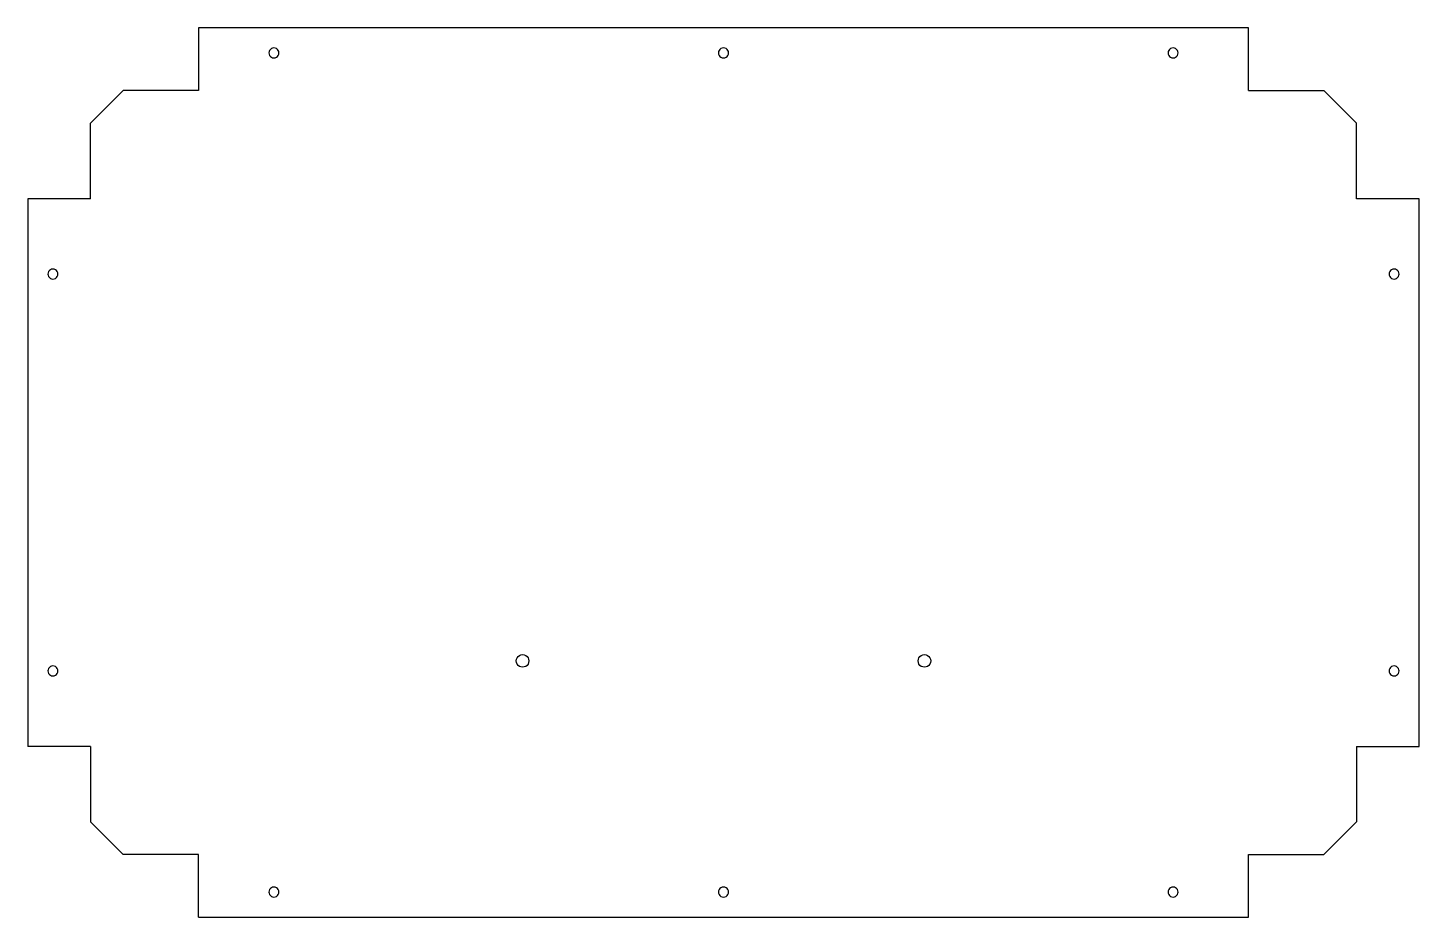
# Model space of a CAD drawing. Header units: metres. Extents: x -4571 to -4017, y 2983 to 3337.
import ezdxf

# ---------------------------------------------------------------- set-up
doc = ezdxf.new("R2010")
doc.units = ezdxf.units.M

msp = doc.modelspace()

# ---------------------------------------------------------------- linework, layer by layer
at = {"layer": 'GROUP0'}
for p, q in [((-4085.19, 3336.6, 0), (-4503.19, 3336.6, 0)), ((-4503.19, 3336.6, 0), (-4503.19, 3311.6, 0)), ((-4085.19, 3311.6, 0), (-4085.19, 3336.6, 0)), ((-4475.12, 3327.12, 0), (-4475.19, 3326.6, 0)), ((-4475.19, 3326.6, 0), (-4475.12, 3326.09, 0)), ((-4474.92, 3327.6, 0), (-4475.12, 3327.12, 0)), ((-4475.12, 3326.09, 0), (-4474.92, 3325.6, 0)), ((-4474.6, 3328.02, 0), (-4474.92, 3327.6, 0)), ((-4474.92, 3325.6, 0), (-4474.6, 3325.19, 0)), ((-4474.19, 3328.34, 0), (-4474.6, 3328.02, 0)), ((-4474.6, 3325.19, 0), (-4474.19, 3324.87, 0)), ((-4473.71, 3328.54, 0), (-4474.19, 3328.34, 0)), ((-4474.19, 3324.87, 0), (-4473.71, 3324.67, 0)), ((-4473.19, 3328.6, 0), (-4473.71, 3328.54, 0)), ((-4473.71, 3324.67, 0), (-4473.19, 3324.6, 0)), ((-4472.67, 3328.54, 0), (-4473.19, 3328.6, 0)), ((-4473.19, 3324.6, 0), (-4472.67, 3324.67, 0)), ((-4472.19, 3328.34, 0), (-4472.67, 3328.54, 0)), ((-4472.67, 3324.67, 0), (-4472.19, 3324.87, 0)), ((-4471.78, 3328.02, 0), (-4472.19, 3328.34, 0)), ((-4472.19, 3324.87, 0), (-4471.78, 3325.19, 0)), ((-4471.46, 3327.6, 0), (-4471.78, 3328.02, 0)), ((-4471.78, 3325.19, 0), (-4471.46, 3325.6, 0)), ((-4471.26, 3327.12, 0), (-4471.46, 3327.6, 0)), ((-4471.46, 3325.6, 0), (-4471.26, 3326.09, 0)), ((-4471.19, 3326.6, 0), (-4471.26, 3327.12, 0)), ((-4471.26, 3326.09, 0), (-4471.19, 3326.6, 0)), ((-4296.12, 3327.12, 0), (-4296.19, 3326.6, 0)), ((-4296.19, 3326.6, 0), (-4296.12, 3326.09, 0)), ((-4295.92, 3327.6, 0), (-4296.12, 3327.12, 0)), ((-4296.12, 3326.09, 0), (-4295.92, 3325.6, 0)), ((-4295.6, 3328.02, 0), (-4295.92, 3327.6, 0)), ((-4295.92, 3325.6, 0), (-4295.6, 3325.19, 0)), ((-4295.19, 3328.34, 0), (-4295.6, 3328.02, 0)), ((-4295.6, 3325.19, 0), (-4295.19, 3324.87, 0)), ((-4294.71, 3328.54, 0), (-4295.19, 3328.34, 0)), ((-4295.19, 3324.87, 0), (-4294.71, 3324.67, 0)), ((-4294.19, 3328.6, 0), (-4294.71, 3328.54, 0)), ((-4294.71, 3324.67, 0), (-4294.19, 3324.6, 0)), ((-4293.67, 3328.54, 0), (-4294.19, 3328.6, 0)), ((-4294.19, 3324.6, 0), (-4293.67, 3324.67, 0)), ((-4293.19, 3328.34, 0), (-4293.67, 3328.54, 0)), ((-4293.67, 3324.67, 0), (-4293.19, 3324.87, 0)), ((-4292.78, 3328.02, 0), (-4293.19, 3328.34, 0)), ((-4293.19, 3324.87, 0), (-4292.78, 3325.19, 0)), ((-4292.46, 3327.6, 0), (-4292.78, 3328.02, 0)), ((-4292.78, 3325.19, 0), (-4292.46, 3325.6, 0)), ((-4292.26, 3327.12, 0), (-4292.46, 3327.6, 0)), ((-4292.46, 3325.6, 0), (-4292.26, 3326.09, 0)), ((-4292.19, 3326.6, 0), (-4292.26, 3327.12, 0)), ((-4292.26, 3326.09, 0), (-4292.19, 3326.6, 0)), ((-4117.12, 3327.12, 0), (-4117.19, 3326.6, 0)), ((-4117.19, 3326.6, 0), (-4117.12, 3326.09, 0)), ((-4116.92, 3327.6, 0), (-4117.12, 3327.12, 0)), ((-4117.12, 3326.09, 0), (-4116.92, 3325.6, 0)), ((-4116.6, 3328.02, 0), (-4116.92, 3327.6, 0)), ((-4116.92, 3325.6, 0), (-4116.6, 3325.19, 0)), ((-4116.19, 3328.34, 0), (-4116.6, 3328.02, 0)), ((-4116.6, 3325.19, 0), (-4116.19, 3324.87, 0)), ((-4115.71, 3328.54, 0), (-4116.19, 3328.34, 0)), ((-4116.19, 3324.87, 0), (-4115.71, 3324.67, 0)), ((-4115.19, 3328.6, 0), (-4115.71, 3328.54, 0)), ((-4115.71, 3324.67, 0), (-4115.19, 3324.6, 0)), ((-4114.67, 3328.54, 0), (-4115.19, 3328.6, 0)), ((-4115.19, 3324.6, 0), (-4114.67, 3324.67, 0)), ((-4114.19, 3328.34, 0), (-4114.67, 3328.54, 0)), ((-4114.67, 3324.67, 0), (-4114.19, 3324.87, 0)), ((-4113.77, 3328.02, 0), (-4114.19, 3328.34, 0)), ((-4114.19, 3324.87, 0), (-4113.77, 3325.19, 0)), ((-4113.46, 3327.6, 0), (-4113.77, 3328.02, 0)), ((-4113.77, 3325.19, 0), (-4113.46, 3325.6, 0)), ((-4113.26, 3327.12, 0), (-4113.46, 3327.6, 0)), ((-4113.46, 3325.6, 0), (-4113.26, 3326.09, 0)), ((-4113.19, 3326.6, 0), (-4113.26, 3327.12, 0)), ((-4113.26, 3326.09, 0), (-4113.19, 3326.6, 0)), ((-4533.19, 3311.6, 0), (-4546.19, 3298.6, 0)), ((-4503.19, 3311.6, 0), (-4533.19, 3311.6, 0)), ((-4085.19, 3311.6, 0), (-4055.19, 3311.6, 0)), ((-4042.19, 3298.6, 0), (-4055.19, 3311.6, 0)), ((-4546.19, 3268.6, 0), (-4546.19, 3298.6, 0)), ((-4042.19, 3268.6, 0), (-4042.19, 3298.6, 0)), ((-4571.19, 3268.6, 0), (-4571.19, 3050.6)), ((-4546.19, 3268.6, 0), (-4571.19, 3268.6, 0)), ((-4017.19, 3268.6, 0), (-4042.19, 3268.6, 0)), ((-4017.19, 3050.6, 0), (-4017.19, 3268.6, 0)), ((-4563.12, 3239.12, 0), (-4563.19, 3238.6, 0)), ((-4563.19, 3238.6, 0), (-4563.12, 3238.09, 0)), ((-4562.92, 3239.6, 0), (-4563.12, 3239.12, 0)), ((-4563.12, 3238.09, 0), (-4562.92, 3237.6, 0)), ((-4562.6, 3240.02, 0), (-4562.92, 3239.6, 0)), ((-4562.92, 3237.6, 0), (-4562.6, 3237.19, 0)), ((-4562.19, 3240.34, 0), (-4562.6, 3240.02, 0)), ((-4562.6, 3237.19, 0), (-4562.19, 3236.87, 0)), ((-4561.71, 3240.54, 0), (-4562.19, 3240.34, 0)), ((-4562.19, 3236.87, 0), (-4561.71, 3236.67, 0)), ((-4561.19, 3240.6, 0), (-4561.71, 3240.54, 0)), ((-4561.71, 3236.67, 0), (-4561.19, 3236.6, 0)), ((-4560.67, 3240.54, 0), (-4561.19, 3240.6, 0)), ((-4561.19, 3236.6, 0), (-4560.67, 3236.67, 0)), ((-4560.19, 3240.34, 0), (-4560.67, 3240.54, 0)), ((-4560.67, 3236.67, 0), (-4560.19, 3236.87, 0)), ((-4559.78, 3240.02, 0), (-4560.19, 3240.34, 0)), ((-4560.19, 3236.87, 0), (-4559.78, 3237.19, 0)), ((-4559.46, 3239.6, 0), (-4559.78, 3240.02, 0)), ((-4559.78, 3237.19, 0), (-4559.46, 3237.6, 0)), ((-4559.26, 3239.12, 0), (-4559.46, 3239.6, 0)), ((-4559.46, 3237.6, 0), (-4559.26, 3238.09, 0)), ((-4559.19, 3238.6, 0), (-4559.26, 3239.12, 0)), ((-4559.26, 3238.09, 0), (-4559.19, 3238.6, 0)), ((-4029.12, 3239.12, 0), (-4029.19, 3238.6, 0)), ((-4029.19, 3238.6, 0), (-4029.12, 3238.09, 0)), ((-4028.92, 3239.6, 0), (-4029.12, 3239.12, 0)), ((-4029.12, 3238.09, 0), (-4028.92, 3237.6, 0)), ((-4028.6, 3240.02, 0), (-4028.92, 3239.6, 0)), ((-4028.92, 3237.6, 0), (-4028.6, 3237.19, 0)), ((-4028.19, 3240.34, 0), (-4028.6, 3240.02, 0)), ((-4028.6, 3237.19, 0), (-4028.19, 3236.87, 0)), ((-4027.71, 3240.54, 0), (-4028.19, 3240.34, 0)), ((-4028.19, 3236.87, 0), (-4027.71, 3236.67, 0)), ((-4027.19, 3240.6, 0), (-4027.71, 3240.54, 0)), ((-4027.71, 3236.67, 0), (-4027.19, 3236.6, 0)), ((-4026.67, 3240.54, 0), (-4027.19, 3240.6, 0)), ((-4027.19, 3236.6, 0), (-4026.67, 3236.67, 0)), ((-4026.19, 3240.34, 0), (-4026.67, 3240.54, 0)), ((-4026.67, 3236.67, 0), (-4026.19, 3236.87, 0)), ((-4025.77, 3240.02, 0), (-4026.19, 3240.34, 0)), ((-4026.19, 3236.87, 0), (-4025.77, 3237.19, 0)), ((-4025.46, 3239.6, 0), (-4025.77, 3240.02, 0)), ((-4025.77, 3237.19, 0), (-4025.46, 3237.6, 0)), ((-4025.26, 3239.12, 0), (-4025.46, 3239.6, 0)), ((-4025.46, 3237.6, 0), (-4025.26, 3238.09, 0)), ((-4025.19, 3238.6, 0), (-4025.26, 3239.12, 0)), ((-4025.26, 3238.09, 0), (-4025.19, 3238.6, 0)), ((-4376.6, 3085.25, 0), (-4376.35, 3085.85, 0)), ((-4376.35, 3085.85, 0), (-4375.96, 3086.37, 0)), ((-4375.96, 3086.37, 0), (-4375.44, 3086.77, 0)), ((-4375.44, 3086.77, 0), (-4374.84, 3087.02, 0)), ((-4374.84, 3087.02, 0), (-4374.19, 3087.1, 0)), ((-4374.19, 3087.1, 0), (-4373.54, 3087.02, 0)), ((-4373.54, 3087.02, 0), (-4372.94, 3086.77, 0)), ((-4372.94, 3086.77, 0), (-4372.42, 3086.37, 0)), ((-4372.42, 3086.37, 0), (-4372.02, 3085.85, 0)), ((-4372.02, 3085.85, 0), (-4371.77, 3085.25, 0)), ((-4216.6, 3085.25, 0), (-4216.35, 3085.85, 0)), ((-4216.35, 3085.85, 0), (-4215.96, 3086.37, 0)), ((-4215.96, 3086.37, 0), (-4215.44, 3086.77, 0)), ((-4215.44, 3086.77, 0), (-4214.84, 3087.02, 0)), ((-4214.84, 3087.02, 0), (-4214.19, 3087.1, 0)), ((-4214.19, 3087.1, 0), (-4213.54, 3087.02, 0)), ((-4213.54, 3087.02, 0), (-4212.94, 3086.77, 0)), ((-4212.94, 3086.77, 0), (-4212.42, 3086.37, 0)), ((-4212.42, 3086.37, 0), (-4212.02, 3085.85, 0)), ((-4212.02, 3085.85, 0), (-4211.77, 3085.25, 0)), ((-4563.12, 3081.12, 0), (-4563.19, 3080.6, 0)), ((-4563.19, 3080.6, 0), (-4563.12, 3080.09, 0)), ((-4562.92, 3081.6, 0), (-4563.12, 3081.12, 0)), ((-4562.6, 3082.02, 0), (-4562.92, 3081.6, 0)), ((-4562.19, 3082.34, 0), (-4562.6, 3082.02, 0)), ((-4561.71, 3082.54, 0), (-4562.19, 3082.34, 0)), ((-4561.19, 3082.6, 0), (-4561.71, 3082.54, 0)), ((-4560.67, 3082.54, 0), (-4561.19, 3082.6, 0)), ((-4560.19, 3082.34, 0), (-4560.67, 3082.54, 0)), ((-4559.78, 3082.02, 0), (-4560.19, 3082.34, 0)), ((-4559.46, 3081.6, 0), (-4559.78, 3082.02, 0)), ((-4559.26, 3081.12, 0), (-4559.46, 3081.6, 0)), ((-4559.19, 3080.6, 0), (-4559.26, 3081.12, 0)), ((-4559.26, 3080.09, 0), (-4559.19, 3080.6, 0)), ((-4376.69, 3084.6, 0), (-4376.6, 3085.25, 0)), ((-4376.6, 3083.96, 0), (-4376.69, 3084.6, 0)), ((-4376.35, 3083.35, 0), (-4376.6, 3083.96, 0)), ((-4375.96, 3082.84, 0), (-4376.35, 3083.35, 0)), ((-4375.44, 3082.44, 0), (-4375.96, 3082.84, 0)), ((-4374.84, 3082.19, 0), (-4375.44, 3082.44, 0)), ((-4374.19, 3082.1, 0), (-4374.84, 3082.19, 0)), ((-4373.54, 3082.19, 0), (-4374.19, 3082.1, 0)), ((-4372.94, 3082.44, 0), (-4373.54, 3082.19, 0)), ((-4372.42, 3082.84, 0), (-4372.94, 3082.44, 0)), ((-4372.02, 3083.35, 0), (-4372.42, 3082.84, 0)), ((-4371.77, 3083.96, 0), (-4372.02, 3083.35, 0)), ((-4371.77, 3085.25, 0), (-4371.69, 3084.6, 0)), ((-4371.69, 3084.6, 0), (-4371.77, 3083.96, 0)), ((-4216.69, 3084.6, 0), (-4216.6, 3085.25, 0)), ((-4216.6, 3083.96, 0), (-4216.69, 3084.6, 0)), ((-4216.35, 3083.35, 0), (-4216.6, 3083.96, 0)), ((-4215.96, 3082.84, 0), (-4216.35, 3083.35, 0)), ((-4215.44, 3082.44, 0), (-4215.96, 3082.84, 0)), ((-4214.84, 3082.19, 0), (-4215.44, 3082.44, 0)), ((-4214.19, 3082.1, 0), (-4214.84, 3082.19, 0)), ((-4213.54, 3082.19, 0), (-4214.19, 3082.1, 0)), ((-4212.94, 3082.44, 0), (-4213.54, 3082.19, 0)), ((-4212.42, 3082.84, 0), (-4212.94, 3082.44, 0)), ((-4212.02, 3083.35, 0), (-4212.42, 3082.84, 0)), ((-4211.77, 3083.96, 0), (-4212.02, 3083.35, 0)), ((-4211.77, 3085.25, 0), (-4211.69, 3084.6, 0)), ((-4211.69, 3084.6, 0), (-4211.77, 3083.96, 0)), ((-4029.12, 3081.12, 0), (-4029.19, 3080.6, 0)), ((-4029.19, 3080.6, 0), (-4029.12, 3080.09, 0)), ((-4028.92, 3081.6, 0), (-4029.12, 3081.12, 0)), ((-4028.6, 3082.02, 0), (-4028.92, 3081.6, 0)), ((-4028.19, 3082.34, 0), (-4028.6, 3082.02, 0)), ((-4027.71, 3082.54, 0), (-4028.19, 3082.34, 0)), ((-4027.19, 3082.6, 0), (-4027.71, 3082.54, 0)), ((-4026.67, 3082.54, 0), (-4027.19, 3082.6, 0)), ((-4026.19, 3082.34, 0), (-4026.67, 3082.54, 0)), ((-4025.77, 3082.02, 0), (-4026.19, 3082.34, 0)), ((-4025.46, 3081.6, 0), (-4025.77, 3082.02, 0)), ((-4025.26, 3081.12, 0), (-4025.46, 3081.6, 0)), ((-4025.19, 3080.6, 0), (-4025.26, 3081.12, 0)), ((-4025.26, 3080.09, 0), (-4025.19, 3080.6, 0)), ((-4563.12, 3080.09, 0), (-4562.92, 3079.6, 0)), ((-4562.92, 3079.6, 0), (-4562.6, 3079.19, 0)), ((-4562.6, 3079.19, 0), (-4562.19, 3078.87, 0)), ((-4562.19, 3078.87, 0), (-4561.71, 3078.67, 0)), ((-4561.71, 3078.67, 0), (-4561.19, 3078.6, 0)), ((-4561.19, 3078.6, 0), (-4560.67, 3078.67, 0)), ((-4560.67, 3078.67, 0), (-4560.19, 3078.87, 0)), ((-4560.19, 3078.87, 0), (-4559.78, 3079.19, 0)), ((-4559.78, 3079.19, 0), (-4559.46, 3079.6, 0)), ((-4559.46, 3079.6, 0), (-4559.26, 3080.09, 0)), ((-4029.12, 3080.09, 0), (-4028.92, 3079.6, 0)), ((-4028.92, 3079.6, 0), (-4028.6, 3079.19, 0)), ((-4028.6, 3079.19, 0), (-4028.19, 3078.87, 0)), ((-4028.19, 3078.87, 0), (-4027.71, 3078.67, 0)), ((-4027.71, 3078.67, 0), (-4027.19, 3078.6, 0)), ((-4027.19, 3078.6, 0), (-4026.67, 3078.67, 0)), ((-4026.67, 3078.67, 0), (-4026.19, 3078.87, 0)), ((-4026.19, 3078.87, 0), (-4025.77, 3079.19, 0)), ((-4025.77, 3079.19, 0), (-4025.46, 3079.6, 0)), ((-4025.46, 3079.6, 0), (-4025.26, 3080.09, 0)), ((-4546.19, 3050.6, 0), (-4571.19, 3050.6)), ((-4546.19, 3050.6, 0), (-4546.19, 3020.6, 0)), ((-4042.19, 3050.6, 0), (-4042.19, 3020.6, 0)), ((-4042.19, 3050.6, 0), (-4017.19, 3050.6, 0)), ((-4533.19, 3007.6, 0), (-4546.19, 3020.6, 0)), ((-4055.19, 3007.6, 0), (-4042.19, 3020.6, 0)), ((-4503.19, 3007.6, 0), (-4533.19, 3007.6, 0)), ((-4503.19, 2982.6, 0), (-4503.19, 3007.6, 0)), ((-4085.19, 3007.6, 0), (-4055.19, 3007.6, 0)), ((-4085.19, 2982.6, 0), (-4085.19, 3007.6, 0)), ((-4475.12, 2993.12, 0), (-4475.19, 2992.6, 0)), ((-4475.19, 2992.6, 0), (-4475.12, 2992.09, 0)), ((-4474.92, 2993.6, 0), (-4475.12, 2993.12, 0)), ((-4475.12, 2992.09, 0), (-4474.92, 2991.6, 0)), ((-4474.6, 2994.02, 0), (-4474.92, 2993.6, 0)), ((-4474.92, 2991.6, 0), (-4474.6, 2991.19, 0)), ((-4474.19, 2994.34, 0), (-4474.6, 2994.02, 0)), ((-4473.71, 2994.54, 0), (-4474.19, 2994.34, 0)), ((-4473.19, 2994.6, 0), (-4473.71, 2994.54, 0)), ((-4472.67, 2994.54, 0), (-4473.19, 2994.6, 0)), ((-4472.19, 2994.34, 0), (-4472.67, 2994.54, 0)), ((-4471.78, 2994.02, 0), (-4472.19, 2994.34, 0)), ((-4471.46, 2993.6, 0), (-4471.78, 2994.02, 0)), ((-4471.78, 2991.19, 0), (-4471.46, 2991.6, 0)), ((-4471.26, 2993.12, 0), (-4471.46, 2993.6, 0)), ((-4471.46, 2991.6, 0), (-4471.26, 2992.09, 0)), ((-4471.19, 2992.6, 0), (-4471.26, 2993.12, 0)), ((-4471.26, 2992.09, 0), (-4471.19, 2992.6, 0)), ((-4296.12, 2993.12, 0), (-4296.19, 2992.6, 0)), ((-4296.19, 2992.6, 0), (-4296.12, 2992.09, 0)), ((-4295.92, 2993.6, 0), (-4296.12, 2993.12, 0)), ((-4296.12, 2992.09, 0), (-4295.92, 2991.6, 0)), ((-4295.6, 2994.02, 0), (-4295.92, 2993.6, 0)), ((-4295.92, 2991.6, 0), (-4295.6, 2991.19, 0)), ((-4295.19, 2994.34, 0), (-4295.6, 2994.02, 0)), ((-4294.71, 2994.54, 0), (-4295.19, 2994.34, 0)), ((-4294.19, 2994.6, 0), (-4294.71, 2994.54, 0)), ((-4293.67, 2994.54, 0), (-4294.19, 2994.6, 0)), ((-4293.19, 2994.34, 0), (-4293.67, 2994.54, 0)), ((-4292.78, 2994.02, 0), (-4293.19, 2994.34, 0)), ((-4292.46, 2993.6, 0), (-4292.78, 2994.02, 0)), ((-4292.78, 2991.19, 0), (-4292.46, 2991.6, 0)), ((-4292.26, 2993.12, 0), (-4292.46, 2993.6, 0)), ((-4292.46, 2991.6, 0), (-4292.26, 2992.09, 0)), ((-4292.19, 2992.6, 0), (-4292.26, 2993.12, 0)), ((-4292.26, 2992.09, 0), (-4292.19, 2992.6, 0)), ((-4117.12, 2993.12, 0), (-4117.19, 2992.6, 0)), ((-4117.19, 2992.6, 0), (-4117.12, 2992.09, 0)), ((-4116.92, 2993.6, 0), (-4117.12, 2993.12, 0)), ((-4117.12, 2992.09, 0), (-4116.92, 2991.6, 0)), ((-4116.6, 2994.02, 0), (-4116.92, 2993.6, 0)), ((-4116.92, 2991.6, 0), (-4116.6, 2991.19, 0)), ((-4116.19, 2994.34, 0), (-4116.6, 2994.02, 0)), ((-4115.71, 2994.54, 0), (-4116.19, 2994.34, 0)), ((-4115.19, 2994.6, 0), (-4115.71, 2994.54, 0)), ((-4114.67, 2994.54, 0), (-4115.19, 2994.6, 0)), ((-4114.19, 2994.34, 0), (-4114.67, 2994.54, 0)), ((-4113.78, 2994.02, 0), (-4114.19, 2994.34, 0)), ((-4113.46, 2993.6, 0), (-4113.78, 2994.02, 0)), ((-4113.78, 2991.19, 0), (-4113.46, 2991.6, 0)), ((-4113.26, 2993.12, 0), (-4113.46, 2993.6, 0)), ((-4113.46, 2991.6, 0), (-4113.26, 2992.09, 0)), ((-4113.19, 2992.6, 0), (-4113.26, 2993.12, 0)), ((-4113.26, 2992.09, 0), (-4113.19, 2992.6, 0)), ((-4474.6, 2991.19, 0), (-4474.19, 2990.87, 0)), ((-4474.19, 2990.87, 0), (-4473.71, 2990.67, 0)), ((-4473.71, 2990.67, 0), (-4473.19, 2990.6, 0)), ((-4473.19, 2990.6, 0), (-4472.67, 2990.67, 0)), ((-4472.67, 2990.67, 0), (-4472.19, 2990.87, 0)), ((-4472.19, 2990.87, 0), (-4471.78, 2991.19, 0)), ((-4295.6, 2991.19, 0), (-4295.19, 2990.87, 0)), ((-4295.19, 2990.87, 0), (-4294.71, 2990.67, 0)), ((-4294.71, 2990.67, 0), (-4294.19, 2990.6, 0)), ((-4294.19, 2990.6, 0), (-4293.67, 2990.67, 0)), ((-4293.67, 2990.67, 0), (-4293.19, 2990.87, 0)), ((-4293.19, 2990.87, 0), (-4292.78, 2991.19, 0)), ((-4116.6, 2991.19, 0), (-4116.19, 2990.87, 0)), ((-4116.19, 2990.87, 0), (-4115.71, 2990.67, 0)), ((-4115.71, 2990.67, 0), (-4115.19, 2990.6, 0)), ((-4115.19, 2990.6, 0), (-4114.67, 2990.67, 0)), ((-4114.67, 2990.67, 0), (-4114.19, 2990.87, 0)), ((-4114.19, 2990.87, 0), (-4113.78, 2991.19, 0)), ((-4503.19, 2982.6, 0), (-4085.19, 2982.6, 0))]:
    msp.add_line(p, q, dxfattribs=at)

doc.saveas('drawing.dxf')
